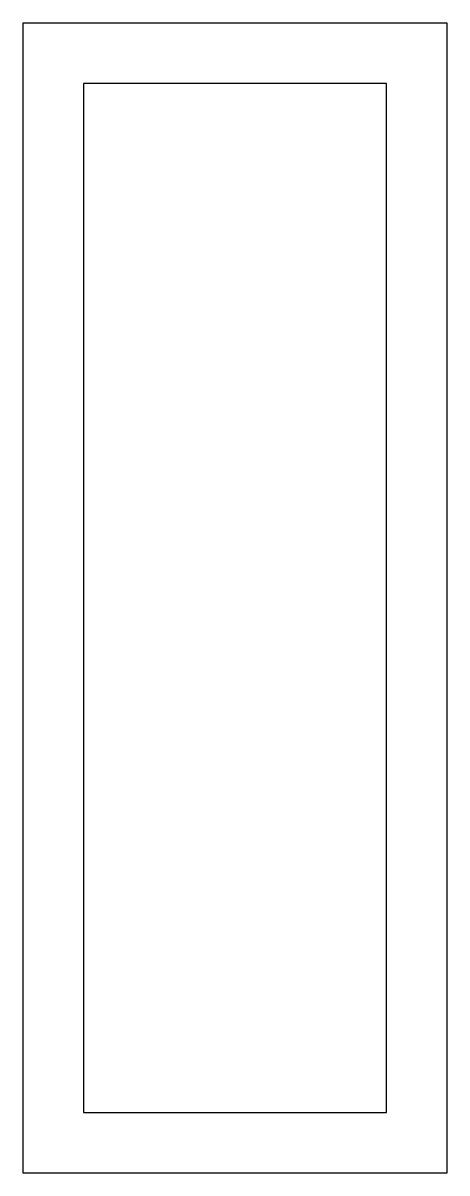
# Model space of a CAD drawing. Header units: millimetres. Extents: x 401 to 541, y -190 to 190.
import ezdxf

# ---------------------------------------------------------------- set-up
doc = ezdxf.new("R2010")
doc.units = ezdxf.units.MM
doc.layers.get('0').update_dxf_attribs({"linetype": 'CONTINUOUS'})

msp = doc.modelspace()

# ---------------------------------------------------------------- linework, layer by layer
for points in [[(540.87, -190), (400.87, -190), (400.87, 190), (540.87, 190)], [(520.87, 170), (420.87, 170), (420.87, -170), (520.87, -170)]]:
    msp.add_lwpolyline(points, close=True)

doc.saveas('drawing.dxf')
